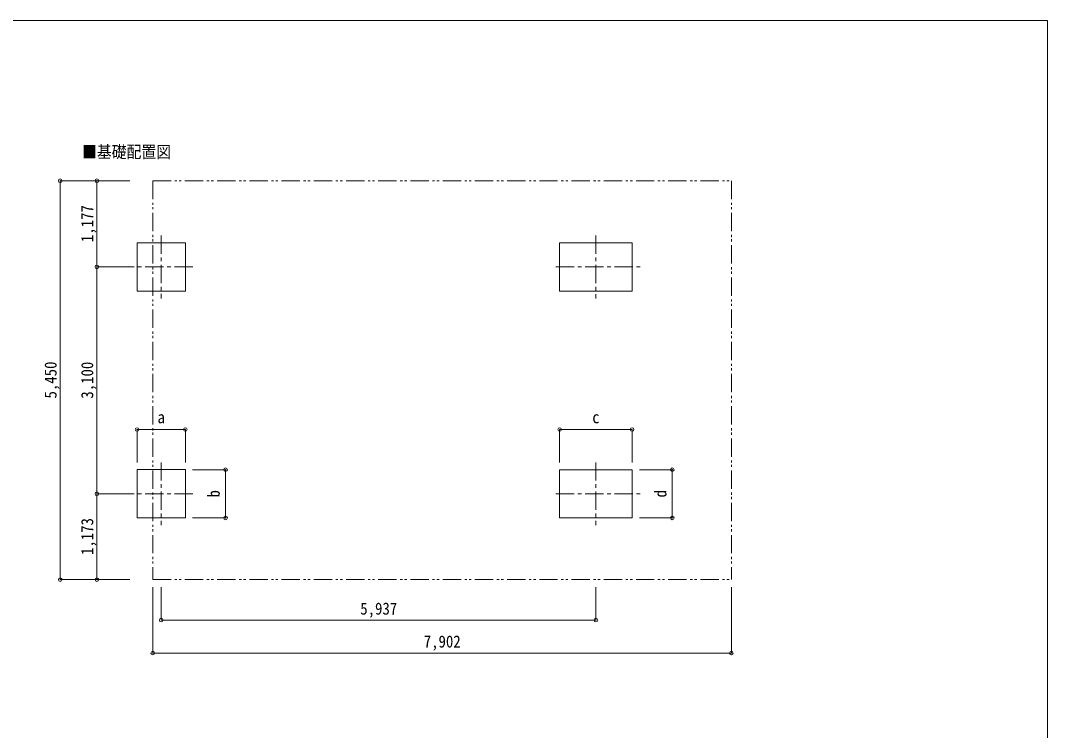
# Model space of a CAD drawing. Units: millimetres at full size, sheet at 1:50. Extents: x -14053 to 14053, y -9700 to 9700.
# Drawn here: x -678 to 13347, y 0 to 9700 of the extents above; entities that cross this region are included whole.
import ezdxf
from ezdxf.enums import TextEntityAlignment as Align

# ---------------------------------------------------------------- set-up
doc = ezdxf.new("R2010")
doc.units = ezdxf.units.MM
doc.header["$LTSCALE"] = 50
doc.header["$PDMODE"] = 32
doc.header["$PDSIZE"] = 50
doc.linetypes.add('CHAIN1', pattern=[8, 5, -1, 1, -1])
doc.linetypes.add('DOUBLE_CHAIN1', pattern=[8.8, 5, -1, 0.6, -0.6, 0.6, -1])
doc.layers.add('1-7', color=7, linetype='Continuous')
for name, color, linetype, lineweight in [('1-8', 6, 'Continuous', 9), ('1-A', 4, 'CHAIN1', 9), ('F-0', 7, 'Continuous', 9)]:
    doc.layers.add(name, color=color, linetype=linetype, lineweight=lineweight)
doc.styles.add('ＭＳ ゴシック', font='')
doc.styles.get('ＭＳ ゴシック').set_extended_font_data('MS Gothic')

msp = doc.modelspace()

# ---------------------------------------------------------------- linework, layer by layer
at = {"layer": '1-8'}
for p, q in [((-136.18, 7510.54), (813.82, 7510.54)), ((-136.18, 7510.54), (-136.18, 2060.51)), ((363.82, 6333.51), (363.82, 7510.54)), ((363.82, 6333.51), (813.82, 6333.51)), ((363.82, 3233.51), (363.82, 6333.51)), ((912.82, 4112.16), (912.82, 3662.16)), ((912.82, 4112.16), (1572.82, 4112.16)), ((1572.82, 4112.16), (1572.82, 3662.16)), ((6684.32, 4112.16), (6684.32, 3662.16)), ((6684.32, 4112.16), (7674.32, 4112.16)), ((7674.32, 4112.16), (7674.32, 3662.16)), ((2121.82, 3563.16), (1671.82, 3563.16)), ((2121.82, 3563.16), (2121.82, 2903.11)), ((8223.32, 3563.16), (7773.32, 3563.16)), ((8223.32, 3563.16), (8223.32, 2903.11)), ((363.82, 3233.51), (813.82, 3233.51)), ((363.82, 2060.51), (363.82, 3233.51)), ((2121.82, 2903.11), (1671.82, 2903.11)), ((8223.32, 2903.11), (7773.32, 2903.11)), ((-136.18, 2060.51), (813.82, 2060.51)), ((1127.32, 1058.41), (1127.32, 1958.05)), ((1242.82, 1508.05), (1242.82, 1958.05)), ((7179.32, 1508.05), (7179.32, 1958.05)), ((9029.32, 1058.41), (9029.32, 1958.05)), ((1242.82, 1508.05), (7179.32, 1508.05)), ((1127.32, 1058.41), (9029.32, 1058.41))]:
    msp.add_line(p, q, dxfattribs=at)
for p in [(-136.18, 7510.54), (363.82, 7510.54), (363.82, 6333.51), (912.82, 4112.16), (1572.82, 4112.16), (6684.32, 4112.16), (7674.32, 4112.16), (2121.82, 3563.16), (8223.32, 3563.16), (363.82, 3233.51), (2121.82, 2903.11), (8223.32, 2903.11), (-136.18, 2060.51), (363.82, 2060.51), (1242.82, 1508.05), (7179.32, 1508.05), (1127.32, 1058.41), (9029.32, 1058.41)]:
    msp.add_point(p, dxfattribs=at)
at = {"layer": '1-A', "color": 7, "linetype": 'DOUBLE_CHAIN1'}
for p, q in [((1127.32, 7510.54), (1127.32, 2060.51)), ((1127.32, 2060.51), (9029.32, 2060.51))]:
    msp.add_line(p, q, dxfattribs=at)
at = {"layer": '1-A'}
for p, q in [((1242.82, 6763.56), (1242.82, 5903.51)), ((7179.32, 6763.16), (7179.32, 5903.11)), ((1672.82, 6333.51), (812.82, 6333.51)), ((6634.32, 6333.11), (7824.32, 6333.11)), ((1242.82, 3663.56), (1242.82, 2803.51)), ((7179.32, 3663.16), (7179.32, 2803.11)), ((1672.82, 3233.51), (812.82, 3233.51)), ((6634.32, 3233.11), (7824.32, 3233.11))]:
    msp.add_line(p, q, dxfattribs=at)
at = {"layer": '1-A', "linetype": 'Continuous'}
for p, q in [((6684.32, 6003.11), (6684.32, 6663.16)), ((6684.32, 2903.11), (6684.32, 3563.16))]:
    msp.add_line(p, q, dxfattribs=at)
at = {"layer": '1-A', "color": 7, "linetype": 'DOUBLE_CHAIN1'}
msp.add_lwpolyline([(1127.32, 7510.54), (9029.32, 7510.54), (9029.32, 2060.51)], dxfattribs=at)
at = {"layer": '1-A', "linetype": 'Continuous'}
for points in [[(1572.82, 6003.51), (1572.82, 6663.56), (912.82, 6663.56), (912.82, 6003.51)], [(1572.82, 2903.51), (1572.82, 3563.56), (912.82, 3563.56), (912.82, 2903.51)]]:
    msp.add_lwpolyline(points, close=True, dxfattribs=at)
for points in [[(6684.32, 6663.16), (7674.32, 6663.16), (7674.32, 6003.11), (6684.32, 6003.11)], [(6684.32, 3563.16), (7674.32, 3563.16), (7674.32, 2903.11), (6684.32, 2903.11)]]:
    msp.add_lwpolyline(points, dxfattribs=at)
at = {"layer": 'F-0', "color": 5, "lineweight": 5}
for p, q in [((-14053.43, 9700), (13346.57, 9700)), ((13346.57, 9700), (13346.57, -9700))]:
    msp.add_line(p, q, dxfattribs=at)

# ---------------------------------------------------------------- texts
at = {"layer": '1-7', "style": 'ＭＳ ゴシック', "width": 0.9}
msp.add_text('■基礎配置図', height=165, dxfattribs=at).set_placement((162.28, 7773.3), align=Align.BOTTOM_LEFT)
at = {"layer": '1-8', "color": 7, "style": 'ＭＳ ゴシック', "width": 0.9}
for s, p in [('1,177', (363.82, 6672.03)), ('5,450', (-136.18, 4535.53)), ('3,100', (363.82, 4533.51)), ('b', (2091.67, 3183.13)), ('d', (8193.17, 3183.13)), ('1,173', (363.82, 2397.01))]:
    msp.add_text(s, height=165, rotation=90, dxfattribs=at).set_placement(p, align=Align.BOTTOM_LEFT)
for s, p in [('a', (1192.82, 4147.98)), ('c', (7129.32, 4147.98)), ('5,937', (3961.07, 1533.05)), ('7,902', (4828.32, 1083.41))]:
    msp.add_text(s, height=165, dxfattribs=at).set_placement(p, align=Align.BOTTOM_LEFT)

doc.saveas('drawing.dxf')
